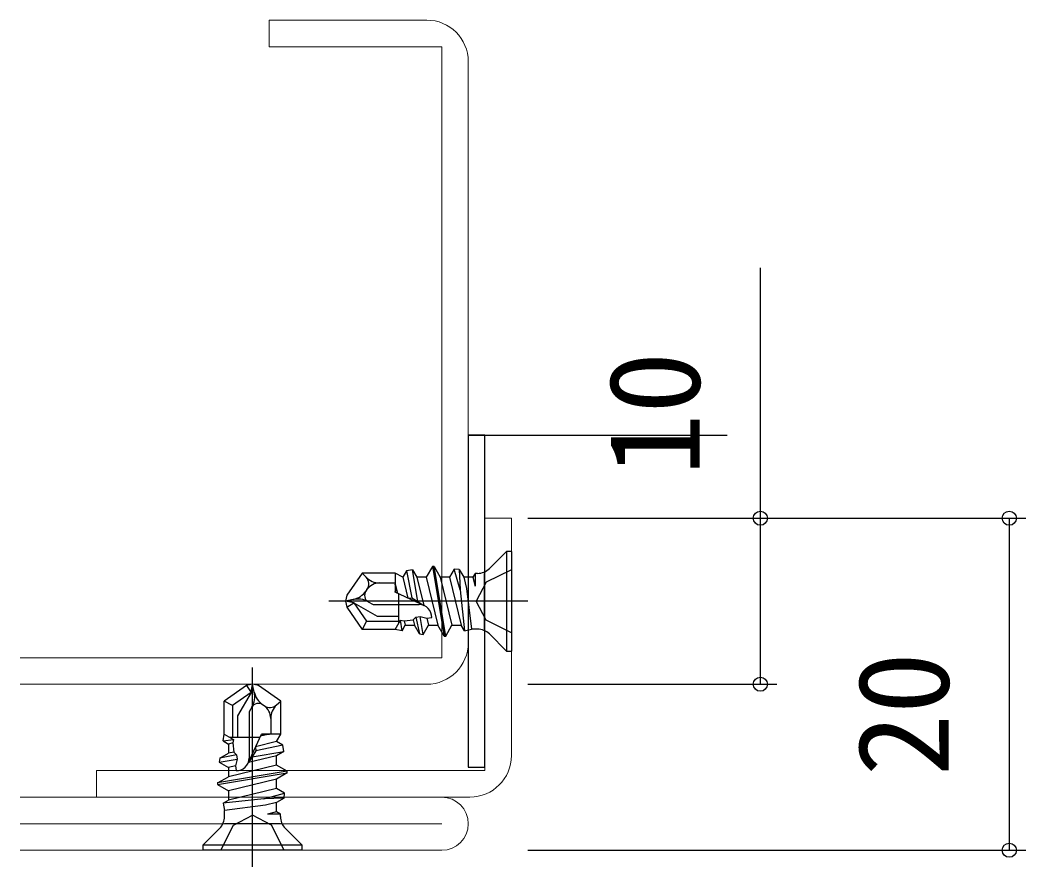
# Model space of a CAD drawing. Units: millimetres, scale not verified. Extents: x -437 to 438, y -281 to 279.
# Drawn here: x -124.3 to -63.7, y 76.5 to 127.5 of the extents above; entities that cross this region are included whole.
import ezdxf
from ezdxf.enums import TextEntityAlignment as Align

# ---------------------------------------------------------------- set-up
doc = ezdxf.new("R2010")
doc.units = ezdxf.units.MM
doc.header["$LTSCALE"] = 2
doc.layers.add('0-2_YKK_11', color=211, linetype='Continuous', lineweight=18)
doc.layers.add('0-3_YKK_11E', color=4, linetype='Continuous', lineweight=18)
for name, color, linetype in [('0-5_YKK_13', 4, 'Continuous'), ('0-7_YKK_D', 6, 'Continuous'), ('0-9_YSS_K', 3, 'Continuous')]:
    doc.layers.add(name, color=color, linetype=linetype)
doc.styles.add('ＭＳ ゴシック', font='')
doc.styles.get('ＭＳ ゴシック').set_extended_font_data('MS Gothic')

msp = doc.modelspace()

# ---------------------------------------------------------------- linework, layer by layer
at = {"layer": '0-2_YKK_11'}
for p, q in [((-124.318, 80.74), (-98.917, 80.74)), ((-124.318, 79.14), (-98.917, 79.14)), ((-98.917, 77.54), (-124.318, 77.54))]:
    msp.add_line(p, q, dxfattribs=at)
for points in [[(-94.718, 83.24), (-94.718, 97.54), (-96.318, 97.54), (-96.318, 82.34)], [(-96.318, 82.34), (-119.718, 82.34), (-119.718, 80.74), (-97.218, 80.74)]]:
    msp.add_lwpolyline(points, dxfattribs=at)
for centre, radius, start, end in [((-97.218, 83.24), 2.5, 270.00001, 359.99999), ((-98.917, 79.14), 1.6, 270, 90)]:
    msp.add_arc(centre, radius, start, end, dxfattribs=at)
at = {"layer": '0-3_YKK_11E', "color": 7}
for p, q in [((-97.318, 90.04), (-97.318, 125.04)), ((-124.318, 87.54), (-99.818, 87.54))]:
    msp.add_line(p, q, dxfattribs=at)
at = {"layer": '0-3_YKK_11E'}
msp.add_lwpolyline([(-99.818, 127.54), (-109.318, 127.54), (-109.318, 125.94), (-98.918, 125.94), (-98.918, 89.14), (-124.318, 89.14)], dxfattribs=at)
msp.add_arc((-99.818, 125.04), 2.5, 0, 90, dxfattribs=at)
at = {"layer": '0-3_YKK_11E', "color": 7}
msp.add_arc((-99.818, 90.04), 2.5, 270, 0, dxfattribs=at)
at = {"layer": '0-5_YKK_13'}
for p, q in [((-96.045, 94.513), (-95.018, 95.54)), ((-95.018, 95.54), (-95.018, 89.54)), ((-94.718, 95.54), (-95.018, 95.54)), ((-94.718, 95.54), (-94.718, 89.54)), ((-99.476, 94.64), (-99.851, 93.99)), ((-99.476, 94.64), (-98.771, 90.44)), ((-99.376, 94.64), (-99.476, 94.64)), ((-98.671, 90.44), (-99.376, 94.64)), ((-99.376, 94.64), (-99.001, 93.99)), ((-103.7, 94.24), (-104.638, 92.901)), ((-103.474, 93.997), (-103.7, 94.24)), ((-101.718, 94.24), (-103.7, 94.24)), ((-101.718, 94.24), (-101.718, 93.08)), ((-101.261, 93.99), (-101.718, 94.24)), ((-101.047, 94.362), (-101.261, 93.99)), ((-101.261, 93.99), (-100.955, 92.73)), ((-100.666, 94.431), (-101.047, 94.362)), ((-101.047, 94.362), (-100.709, 92.739)), ((-100.666, 94.431), (-100.411, 93.99)), ((-100.353, 92.521), (-100.666, 94.431)), ((-99.851, 93.99), (-100.411, 93.99)), ((-100.411, 93.99), (-99.998, 92.291)), ((-99.851, 93.99), (-99.146, 91.09)), ((-99.001, 93.99), (-98.296, 91.09)), ((-98.441, 93.99), (-99.001, 93.99)), ((-98.165, 94.469), (-98.441, 93.99)), ((-98.441, 93.99), (-97.736, 91.09)), ((-97.856, 94.449), (-98.165, 94.469)), ((-97.856, 94.449), (-97.591, 93.99)), ((-97.591, 93.99), (-97.427, 93.315)), ((-97.031, 93.99), (-97.591, 93.99)), ((-96.899, 94.22), (-97.031, 93.99)), ((-97.031, 93.99), (-96.899, 93.444)), ((-96.752, 94.22), (-96.899, 94.22)), ((-96.899, 94.22), (-96.899, 93.444)), ((-96.338, 90.86), (-96.338, 94.22)), ((-102.657, 93.64), (-101.718, 93.64)), ((-101.683, 93.334), (-101.718, 93.565)), ((-101.718, 93.565), (-101.585, 93.019)), ((-104.638, 92.901), (-104.718, 92.54)), ((-103.422, 93.241), (-103.485, 93.152)), ((-101.518, 92.988), (-101.518, 91.193)), ((-97.809, 93.222), (-97.549, 90.765)), ((-97.427, 93.315), (-97.119, 90.86)), ((-93.718, 92.54), (-105.718, 92.54)), ((-104.244, 92.645), (-104.718, 92.54)), ((-104.218, 92.451), (-104.718, 92.54)), ((-104.718, 92.54), (-104.638, 92.179)), ((-104.638, 92.179), (-104.218, 92.451)), ((-104.638, 92.179), (-103.7, 90.84)), ((-104.218, 92.451), (-103.44, 91.34)), ((-104.218, 92.451), (-102.812, 91.64)), ((-103.341, 92.506), (-103.054, 92.34)), ((-103.054, 92.34), (-100.268, 92.34)), ((-96.232, 91.395), (-96.841, 92.54)), ((-102.812, 91.64), (-101.518, 91.64)), ((-100.467, 91.577), (-100.259, 90.575)), ((-100.028, 90.533), (-100.206, 91.625)), ((-99.81, 91.517), (-99.706, 91.09)), ((-103.44, 91.34), (-103.7, 90.84)), ((-103.44, 91.34), (-101.518, 91.34)), ((-101.304, 90.765), (-101.398, 91.404)), ((-101.304, 90.765), (-101.116, 91.09)), ((-101.179, 91.351), (-101.116, 91.09)), ((-101.116, 91.09), (-100.556, 91.09)), ((-100.636, 91.417), (-100.556, 91.09)), ((-100.259, 90.575), (-100.556, 91.09)), ((-100.028, 90.533), (-99.706, 91.09)), ((-99.706, 91.09), (-99.146, 91.09)), ((-98.771, 90.44), (-99.146, 91.09)), ((-98.671, 90.44), (-98.296, 91.09)), ((-98.296, 91.09), (-97.736, 91.09)), ((-97.549, 90.765), (-97.736, 91.09)), ((-94.718, 90.64), (-96.232, 91.395)), ((-101.718, 90.84), (-103.7, 90.84)), ((-100.259, 90.575), (-100.028, 90.533)), ((-98.771, 90.44), (-98.671, 90.44)), ((-97.549, 90.765), (-97.119, 90.86)), ((-96.752, 90.86), (-97.119, 90.86)), ((-96.045, 90.567), (-95.018, 89.54)), ((-95.018, 89.54), (-94.718, 89.54)), ((-110.318, 76.54), (-110.318, 88.54)), ((-110.678, 87.46), (-112.018, 86.522)), ((-110.318, 87.54), (-110.678, 87.46)), ((-110.678, 87.46), (-110.406, 87.04)), ((-110.406, 87.04), (-110.318, 87.54)), ((-110.213, 87.067), (-110.318, 87.54)), ((-109.957, 87.46), (-110.318, 87.54)), ((-108.618, 86.522), (-109.957, 87.46)), ((-110.406, 87.04), (-111.518, 86.262)), ((-110.406, 87.04), (-111.218, 85.635)), ((-111.518, 86.262), (-112.018, 86.522)), ((-112.018, 84.54), (-112.018, 86.522)), ((-111.518, 86.262), (-111.518, 84.34)), ((-110.352, 86.164), (-110.518, 85.876)), ((-109.616, 86.245), (-109.705, 86.307)), ((-108.861, 86.297), (-108.618, 86.522)), ((-108.618, 84.54), (-108.618, 86.522)), ((-111.218, 85.635), (-111.218, 84.34)), ((-110.518, 85.876), (-110.518, 83.09)), ((-109.218, 85.479), (-109.218, 84.54)), ((-109.869, 84.34), (-111.665, 84.34)), ((-109.293, 84.54), (-109.838, 84.407)), ((-108.618, 84.54), (-109.777, 84.54)), ((-109.523, 84.506), (-109.293, 84.54)), ((-108.868, 84.084), (-108.618, 84.54)), ((-112.093, 84.126), (-111.454, 84.221)), ((-112.093, 84.126), (-111.768, 83.938)), ((-111.507, 84.002), (-111.768, 83.938)), ((-111.768, 83.938), (-111.768, 83.379)), ((-108.868, 84.084), (-110.127, 83.778)), ((-108.496, 83.869), (-110.119, 83.532)), ((-108.496, 83.869), (-108.868, 84.084)), ((-108.426, 83.488), (-108.496, 83.869)), ((-112.283, 83.081), (-112.325, 82.85)), ((-112.325, 82.85), (-111.232, 83.029)), ((-112.283, 83.081), (-111.768, 83.379)), ((-111.281, 83.29), (-112.283, 83.081)), ((-111.441, 83.458), (-111.768, 83.379)), ((-108.868, 83.233), (-110.566, 82.82)), ((-110.336, 83.175), (-108.426, 83.488)), ((-108.426, 83.488), (-108.868, 83.233)), ((-108.868, 82.674), (-108.868, 83.233)), ((-112.325, 82.85), (-111.768, 82.528)), ((-108.868, 82.674), (-111.768, 81.969)), ((-111.34, 82.632), (-111.768, 82.528)), ((-111.768, 82.528), (-111.768, 81.969)), ((-108.218, 82.299), (-108.868, 82.674)), ((-108.218, 82.299), (-112.418, 81.594)), ((-112.418, 81.494), (-108.218, 82.199)), ((-112.418, 81.594), (-111.768, 81.969)), ((-108.868, 81.823), (-111.768, 81.118)), ((-108.218, 82.199), (-108.868, 81.823)), ((-108.868, 81.264), (-108.868, 81.823)), ((-108.218, 82.199), (-108.218, 82.299)), ((-112.418, 81.594), (-112.418, 81.494)), ((-112.418, 81.494), (-111.768, 81.118)), ((-108.868, 81.264), (-111.768, 80.559)), ((-108.388, 80.987), (-108.868, 81.264)), ((-109.635, 80.632), (-112.093, 80.371)), ((-111.768, 81.118), (-111.768, 80.559)), ((-108.409, 80.678), (-108.868, 80.413)), ((-108.409, 80.678), (-108.388, 80.987)), ((-112.093, 80.371), (-111.768, 80.559)), ((-112.093, 80.371), (-111.998, 79.941)), ((-109.542, 80.249), (-111.998, 79.941)), ((-108.868, 80.413), (-109.542, 80.249)), ((-108.868, 79.854), (-108.868, 80.413)), ((-111.998, 79.574), (-111.998, 79.941)), ((-111.463, 79.054), (-110.318, 79.663)), ((-108.868, 79.854), (-109.414, 79.721)), ((-108.638, 79.721), (-109.414, 79.721)), ((-108.638, 79.721), (-108.868, 79.854)), ((-108.638, 79.574), (-108.638, 79.721)), ((-112.29, 78.867), (-113.318, 77.84)), ((-112.218, 77.54), (-111.463, 79.054)), ((-111.998, 79.16), (-108.638, 79.16)), ((-108.345, 78.867), (-107.318, 77.84)), ((-107.318, 77.84), (-113.318, 77.84)), ((-113.318, 77.84), (-113.318, 77.54)), ((-107.318, 77.54), (-107.318, 77.84)), ((-107.318, 77.54), (-113.318, 77.54))]:
    msp.add_line(p, q, dxfattribs=at)
msp.add_lwpolyline([(-97.318, 82.54), (-96.318, 82.54), (-96.318, 102.54), (-97.318, 102.54)], close=True, dxfattribs=at)
for points in [[(-97.856, 94.449), (-97.809, 93.222), (-98.165, 94.469)], [(-94.718, 94.44), (-96.232, 93.685), (-96.841, 92.54)], [(-99.955, 92.272), (-101.718, 93.08), (-101.683, 93.334), (-101.585, 93.019)], [(-100.955, 92.73), (-100.709, 92.739), (-100.353, 92.521), (-99.998, 92.291)], [(-101.304, 90.765), (-101.718, 90.84), (-101.398, 91.404), (-101.179, 91.351), (-100.636, 91.417), (-100.467, 91.577), (-100.206, 91.625), (-99.81, 91.517), (-99.518, 91.553)], [(-112.093, 84.126), (-112.018, 84.54), (-111.454, 84.221), (-111.507, 84.002), (-111.441, 83.458), (-111.281, 83.29), (-111.232, 83.029), (-111.34, 82.632), (-111.305, 82.341)], [(-110.586, 82.777), (-109.777, 84.54), (-109.523, 84.506), (-109.838, 84.407)], [(-110.127, 83.778), (-110.119, 83.532), (-110.336, 83.175), (-110.566, 82.82)], [(-108.409, 80.678), (-109.635, 80.632), (-108.388, 80.987)], [(-108.418, 77.54), (-109.173, 79.054), (-110.318, 79.663)]]:
    msp.add_lwpolyline(points, dxfattribs=at)
for centre, radius, start, end in [((-102.657, 94.755), 1.115, 222.84567, 270), ((-103.916, 93.587), 0.603, 325, 42.84567), ((-96.752, 95.22), 1, 270, 315), ((-102.657, 92.705), 0.935, 90, 145), ((-104.517, 93.875), 1.26, 282.5, 325), ((-103.117, 92.895), 0.449, 145, 240), ((-103.972, 91.414), 1.26, 60, 102.5), ((-100.268, 91.59), 0.75, 357.14861, 90), ((-96.752, 89.86), 1, 45, 90), ((-111.443, 86.794), 1.26, 330, 12.5), ((-108.982, 87.34), 1.26, 192.5, 235), ((-109.963, 85.939), 0.449, 55, 150), ((-109.271, 86.738), 0.603, 235, 312.84567), ((-110.152, 85.479), 0.935, 0, 55), ((-108.103, 85.479), 1.115, 132.84567, 180), ((-111.268, 83.09), 0.75, 267.14861, 0), ((-112.998, 79.574), 1, 315, 0), ((-107.638, 79.574), 1, 180, 225)]:
    msp.add_arc(centre, radius, start, end, dxfattribs=at)
at = {"layer": '0-7_YKK_D'}
for p, q in [((-93.718, 97.54), (-63.718, 97.54)), ((-93.718, 97.54), (-78.718, 97.54)), ((-64.718, 97.54), (-64.718, 77.54)), ((-93.718, 87.54), (-78.718, 87.54)), ((-93.718, 77.54), (-63.718, 77.54))]:
    msp.add_line(p, q, dxfattribs=at)
msp.add_lwpolyline([(-79.718, 87.54), (-79.718, 97.54), (-79.718, 112.615)], dxfattribs=at)
for centre in [(-79.718, 97.54), (-64.718, 97.54), (-79.718, 87.54), (-64.718, 77.54)]:
    msp.add_circle(centre, 0.425, dxfattribs=at)
at = {"layer": '0-9_YSS_K'}
msp.add_line((-97.318, 102.54), (-81.718, 102.54), dxfattribs=at)

# ---------------------------------------------------------------- texts
at = {"layer": '0-7_YKK_D', "style": 'ＭＳ ゴシック'}
for s, p in [('10', (-81.718, 100.089)), ('20', (-66.718, 82))]:
    msp.add_text(s, height=5.499, rotation=90, dxfattribs=at).set_placement(p, align=Align.BOTTOM_LEFT)

doc.saveas('drawing.dxf')
